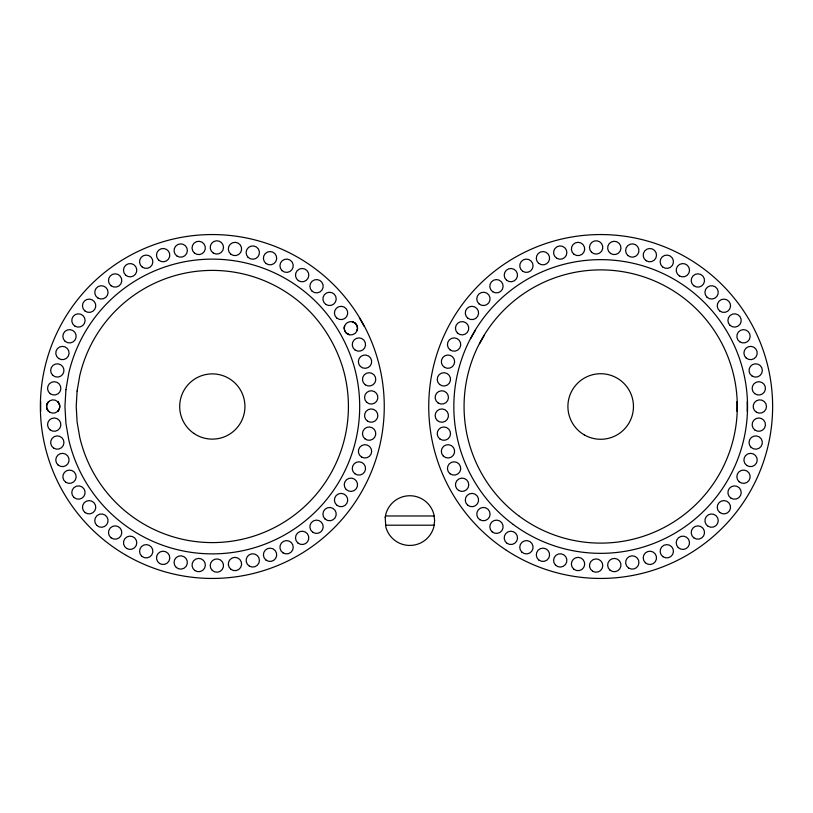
<?xml version="1.0" encoding="UTF-8"?>
<svg xmlns="http://www.w3.org/2000/svg" width="813" height="813" viewBox="0 0 813 813"><rect width="100%" height="100%" fill="white"/><g stroke="black" fill="none" stroke-linecap="round" stroke-linejoin="round"><path stroke-width="1.22" d="M737.015 411.368L737.015 401.632M747.259 411.368L747.259 401.632M48.668 401.632C45.863 404.071 45.863 408.929 48.668 411.368M344.58 326.216C343.33 329.722 345.718 333.96 349.366 334.692M357.202 330.271C358.452 326.765 356.064 322.527 352.415 321.796M344.478 326.46L344.204 328.127M357.303 330.027L357.405 329.407M57.672 401.632C60.487 404.071 60.487 408.929 57.672 411.368M59.319 408.929L57.875 411.205M46.737 404.772L48.465 401.795M470.656 338.665L475.442 330.19M479.579 343.696L484.365 335.22M385.474 515.981L434.183 515.981M385.474 525.198L434.183 525.198M352.679 321.836L355.647 323.584M349.102 334.651L346.145 332.903M57.875 401.795L59.603 404.772M48.465 411.205L46.737 408.228M359.407 317.853L364.194 326.318M40.65 401.632L40.65 411.368M65.914 389.701L64.949 406.5L65.914 423.299L68.78 439.874A147.366 147.366 0 0 0 249.784 549.029A147.366 147.366 0 0 0 353.716 364.986C347.192 343.472 335.942 323.544 320.891 306.857A147.366 147.366 0 0 0 68.78 373.126L65.914 389.701M77.103 390.982L76.219 406.5L77.103 422.018L79.755 437.323A136.096 136.096 0 0 0 246.918 538.125A136.096 136.096 0 0 0 342.903 368.157C336.877 348.289 326.491 329.885 312.588 314.468A136.096 136.096 0 0 0 79.755 375.677L77.103 390.982M385.199 517.353L385.829 527.017A24.837 24.837 0 0 0 433.817 527.017L434.66 520.594L433.817 514.162A24.837 24.837 0 0 0 385.829 514.162L385.199 517.353M84.898 310.912A6.656 6.656 0 0 0 95.69 306.836A6.656 6.656 0 0 0 86.757 299.53A6.656 6.656 0 0 0 84.898 310.912M97.997 298.086A6.656 6.656 0 0 0 108.058 292.467A6.656 6.656 0 0 0 98.16 286.562A6.656 6.656 0 0 0 97.997 298.086M298.391 280.627A6.656 6.656 0 0 0 308.788 275.637A6.656 6.656 0 0 0 299.265 269.123A6.656 6.656 0 0 0 298.391 280.627M125.517 275.018A6.656 6.656 0 0 0 136.594 271.816A6.656 6.656 0 0 0 128.291 263.819A6.656 6.656 0 0 0 125.517 275.018M111.096 285.769A6.656 6.656 0 0 0 121.737 281.328A6.656 6.656 0 0 0 112.57 274.327A6.656 6.656 0 0 0 111.096 285.769M450.077 473.766A6.656 6.656 0 0 0 460.697 469.274A6.656 6.656 0 0 0 451.5 462.323A6.656 6.656 0 0 0 450.077 473.766M467.739 505.219A6.656 6.656 0 0 0 478.511 501.082A6.656 6.656 0 0 0 469.548 493.826A6.656 6.656 0 0 0 467.739 505.219M458.725 490.493A6.656 6.656 0 0 0 468.766 484.822A6.656 6.656 0 0 0 458.837 478.959A6.656 6.656 0 0 0 458.725 490.493M479.863 519.731A6.656 6.656 0 0 0 490.087 514.395A6.656 6.656 0 0 0 480.351 508.206A6.656 6.656 0 0 0 479.863 519.731M507.099 543.369A6.656 6.656 0 0 0 517.495 538.379A6.656 6.656 0 0 0 507.973 531.865A6.656 6.656 0 0 0 507.099 543.369M443.39 456.154A6.656 6.656 0 0 0 454.457 452.902A6.656 6.656 0 0 0 446.113 444.945A6.656 6.656 0 0 0 443.39 456.154M492.109 531.804A6.656 6.656 0 0 0 503.003 528.033A6.656 6.656 0 0 0 494.284 520.483A6.656 6.656 0 0 0 492.109 531.804M513.237 524.476A146.858 146.858 0 0 0 746.578 423.238A146.858 146.858 0 0 0 542.23 271.776A146.858 146.858 0 0 0 513.237 524.476M449.996 349.803A6.656 6.656 0 0 0 460.686 345.464A6.656 6.656 0 0 0 451.591 338.381A6.656 6.656 0 0 0 449.996 349.803M457.445 332.995A6.656 6.656 0 0 0 468.552 329.905A6.656 6.656 0 0 0 460.321 321.826A6.656 6.656 0 0 0 457.445 332.995M519.334 516.255A136.614 136.614 0 0 0 736.405 422.069A136.614 136.614 0 0 0 546.306 281.176A136.614 136.614 0 0 0 519.334 516.255M444.518 367.344A6.656 6.656 0 0 0 454.64 361.826A6.656 6.656 0 0 0 444.792 355.82A6.656 6.656 0 0 0 444.518 367.344M610.014 570.157A6.656 6.656 0 0 0 620.858 566.224A6.656 6.656 0 0 0 612.037 558.805A6.656 6.656 0 0 0 610.014 570.157M628.612 568.023A6.656 6.656 0 0 0 638.937 562.891A6.656 6.656 0 0 0 629.323 556.519A6.656 6.656 0 0 0 628.612 568.023M506.519 280.18A6.656 6.656 0 0 0 517.393 276.359A6.656 6.656 0 0 0 508.643 268.849A6.656 6.656 0 0 0 506.519 280.18M645.41 562.799A6.656 6.656 0 0 0 656.376 559.242A6.656 6.656 0 0 0 647.809 551.519A6.656 6.656 0 0 0 645.41 562.799M662.93 556.681A6.656 6.656 0 0 0 673.418 551.895A6.656 6.656 0 0 0 664.028 545.208A6.656 6.656 0 0 0 662.93 556.681M592.647 571.244A6.656 6.656 0 0 0 602.789 565.767A6.656 6.656 0 0 0 592.972 559.72A6.656 6.656 0 0 0 592.647 571.244M506.347 550.259A171.95 171.95 0 0 0 772.35 416.317A171.95 171.95 0 0 0 523.348 252.924A171.95 171.95 0 0 0 506.347 550.259M522.871 271.379A6.656 6.656 0 0 0 533.064 266.003A6.656 6.656 0 0 0 523.308 259.855A6.656 6.656 0 0 0 522.871 271.379M678.245 547.576A6.656 6.656 0 0 0 689.322 544.385A6.656 6.656 0 0 0 681.02 536.387A6.656 6.656 0 0 0 678.245 547.576M693.824 537.82A6.656 6.656 0 0 0 704.465 533.379A6.656 6.656 0 0 0 695.298 526.387A6.656 6.656 0 0 0 693.824 537.82M573.917 569.263A6.656 6.656 0 0 0 584.628 564.974A6.656 6.656 0 0 0 575.563 557.84A6.656 6.656 0 0 0 573.917 569.263M591.569 252.264A6.656 6.656 0 0 0 602.616 248.961A6.656 6.656 0 0 0 594.232 241.044A6.656 6.656 0 0 0 591.569 252.264M751.141 447.404A6.656 6.656 0 0 0 762.177 444.05A6.656 6.656 0 0 0 753.753 436.175A6.656 6.656 0 0 0 751.141 447.404M706.954 297.151A6.656 6.656 0 0 0 718.052 294.001A6.656 6.656 0 0 0 709.779 285.963A6.656 6.656 0 0 0 706.954 297.151M627.88 255.516A6.656 6.656 0 0 0 638.815 251.847A6.656 6.656 0 0 0 630.166 244.215A6.656 6.656 0 0 0 627.88 255.516M719.993 311.166A6.656 6.656 0 0 0 730.511 306.42A6.656 6.656 0 0 0 721.141 299.692A6.656 6.656 0 0 0 719.993 311.166M468.014 318.34A6.656 6.656 0 0 0 478.552 313.655A6.656 6.656 0 0 0 469.223 306.877A6.656 6.656 0 0 0 468.014 318.34M662.554 266.867A6.656 6.656 0 0 0 673.357 262.843A6.656 6.656 0 0 0 664.465 255.495A6.656 6.656 0 0 0 662.554 266.867M730.084 325.383A6.656 6.656 0 0 0 741.07 321.877A6.656 6.656 0 0 0 732.533 314.123A6.656 6.656 0 0 0 730.084 325.383M646.233 260.729A6.656 6.656 0 0 0 656.508 255.495A6.656 6.656 0 0 0 646.843 249.215A6.656 6.656 0 0 0 646.233 260.729M679.424 275.922A6.656 6.656 0 0 0 689.526 270.343A6.656 6.656 0 0 0 679.648 264.388A6.656 6.656 0 0 0 679.424 275.922M746.791 465.463A6.656 6.656 0 0 0 757.208 460.514A6.656 6.656 0 0 0 747.716 453.969A6.656 6.656 0 0 0 746.791 465.463M693.794 285.749A6.656 6.656 0 0 0 704.465 281.359A6.656 6.656 0 0 0 695.328 274.316A6.656 6.656 0 0 0 693.794 285.749M610.492 253.402A6.656 6.656 0 0 0 620.939 248.514A6.656 6.656 0 0 0 611.478 241.908A6.656 6.656 0 0 0 610.492 253.402M739.789 341.816A6.656 6.656 0 0 0 750.145 336.724A6.656 6.656 0 0 0 740.562 330.312A6.656 6.656 0 0 0 739.789 341.816M478.928 303.798A6.656 6.656 0 0 0 489.934 300.332A6.656 6.656 0 0 0 481.438 292.538A6.656 6.656 0 0 0 478.928 303.798M574.049 254.306A6.656 6.656 0 0 0 584.649 249.764A6.656 6.656 0 0 0 575.411 242.853A6.656 6.656 0 0 0 574.049 254.306M708.184 526.346A6.656 6.656 0 0 0 718.255 520.726A6.656 6.656 0 0 0 708.347 514.812A6.656 6.656 0 0 0 708.184 526.346M719.668 512.393A6.656 6.656 0 0 0 730.45 508.318A6.656 6.656 0 0 0 721.527 501.011A6.656 6.656 0 0 0 719.668 512.393M730.968 498.145A6.656 6.656 0 0 0 741.212 492.861A6.656 6.656 0 0 0 731.517 486.621A6.656 6.656 0 0 0 730.968 498.145M739.119 481.733A6.656 6.656 0 0 0 750.033 478.014A6.656 6.656 0 0 0 741.354 470.412A6.656 6.656 0 0 0 739.119 481.733M754.83 429.986A6.656 6.656 0 0 0 765.409 425.402A6.656 6.656 0 0 0 756.141 418.532A6.656 6.656 0 0 0 754.83 429.986M756.497 412.262A6.656 6.656 0 0 0 766.486 406.5A6.656 6.656 0 0 0 756.497 400.738A6.656 6.656 0 0 0 756.497 412.262M754.647 393.573A6.656 6.656 0 0 0 765.379 389.336A6.656 6.656 0 0 0 756.344 382.171A6.656 6.656 0 0 0 754.647 393.573M752.167 376.104A6.656 6.656 0 0 0 762.35 370.677A6.656 6.656 0 0 0 752.553 364.58A6.656 6.656 0 0 0 752.167 376.104M746.263 358.096A6.656 6.656 0 0 0 757.116 354.214A6.656 6.656 0 0 0 748.336 346.745A6.656 6.656 0 0 0 746.263 358.096M556.864 258.331A6.656 6.656 0 0 0 566.885 252.619A6.656 6.656 0 0 0 556.925 246.806A6.656 6.656 0 0 0 556.864 258.331M538.775 263.392A6.656 6.656 0 0 0 549.527 259.205A6.656 6.656 0 0 0 540.523 252A6.656 6.656 0 0 0 538.775 263.392M492.729 291.745A6.656 6.656 0 0 0 503.105 286.704A6.656 6.656 0 0 0 493.552 280.241A6.656 6.656 0 0 0 492.729 291.745M439.609 384.478A6.656 6.656 0 0 0 450.432 380.494A6.656 6.656 0 0 0 441.571 373.116A6.656 6.656 0 0 0 439.609 384.478M438.146 402.984A6.656 6.656 0 0 0 448.441 397.791A6.656 6.656 0 0 0 438.807 391.47A6.656 6.656 0 0 0 438.146 402.984M437.364 420.555A6.656 6.656 0 0 0 448.319 416.937A6.656 6.656 0 0 0 439.711 409.264A6.656 6.656 0 0 0 437.364 420.555M440.036 439.081A6.656 6.656 0 0 0 450.504 434.244A6.656 6.656 0 0 0 441.073 427.597A6.656 6.656 0 0 0 440.036 439.081M521.885 552.139A6.656 6.656 0 0 0 532.911 548.734A6.656 6.656 0 0 0 524.446 540.889A6.656 6.656 0 0 0 521.885 552.139M539.009 560.167A6.656 6.656 0 0 0 549.558 555.533A6.656 6.656 0 0 0 540.269 548.704A6.656 6.656 0 0 0 539.009 560.167M555.543 565.147A6.656 6.656 0 0 0 566.661 562.108A6.656 6.656 0 0 0 558.47 553.999A6.656 6.656 0 0 0 555.543 565.147M282.06 270.627A6.656 6.656 0 0 0 293.076 267.223A6.656 6.656 0 0 0 284.621 259.388A6.656 6.656 0 0 0 282.06 270.627M266.115 263.564A6.656 6.656 0 0 0 276.674 258.93A6.656 6.656 0 0 0 267.375 252.101A6.656 6.656 0 0 0 266.115 263.564M142.346 267.162A6.656 6.656 0 0 0 152.834 262.365A6.656 6.656 0 0 0 143.444 255.678A6.656 6.656 0 0 0 142.346 267.162M74.837 326.064A6.656 6.656 0 0 0 85.091 320.779A6.656 6.656 0 0 0 75.385 314.54A6.656 6.656 0 0 0 74.837 326.064M58.648 358.492A6.656 6.656 0 0 0 69.064 353.553A6.656 6.656 0 0 0 59.573 346.999A6.656 6.656 0 0 0 58.648 358.492M52.764 375.311A6.656 6.656 0 0 0 63.79 371.958A6.656 6.656 0 0 0 55.375 364.082A6.656 6.656 0 0 0 52.764 375.311M65.121 341.297A6.656 6.656 0 0 0 76.036 337.578A6.656 6.656 0 0 0 67.357 329.976A6.656 6.656 0 0 0 65.121 341.297M65.792 482.251A6.656 6.656 0 0 0 76.148 477.16A6.656 6.656 0 0 0 66.564 470.747A6.656 6.656 0 0 0 65.792 482.251M248.087 257.315A6.656 6.656 0 0 0 259.215 254.276A6.656 6.656 0 0 0 251.024 246.156A6.656 6.656 0 0 0 248.087 257.315M85.233 512.647A6.656 6.656 0 0 0 95.741 507.901A6.656 6.656 0 0 0 86.381 501.174A6.656 6.656 0 0 0 85.233 512.647M73.963 497.465A6.656 6.656 0 0 0 84.938 493.958A6.656 6.656 0 0 0 76.412 486.194A6.656 6.656 0 0 0 73.963 497.465M111.066 537.8A6.656 6.656 0 0 0 121.737 533.409A6.656 6.656 0 0 0 112.601 526.367A6.656 6.656 0 0 0 111.066 537.8M58.119 465.056A6.656 6.656 0 0 0 68.973 461.174A6.656 6.656 0 0 0 60.192 453.715A6.656 6.656 0 0 0 58.119 465.056M96.767 525.401A6.656 6.656 0 0 0 107.855 522.261A6.656 6.656 0 0 0 99.593 514.223A6.656 6.656 0 0 0 96.767 525.401M230.851 254.205A6.656 6.656 0 0 0 241.552 249.926A6.656 6.656 0 0 0 232.488 242.792A6.656 6.656 0 0 0 230.851 254.205M212.295 570.421A6.656 6.656 0 0 0 223.341 567.118A6.656 6.656 0 0 0 214.957 559.202A6.656 6.656 0 0 0 212.295 570.421M297.812 542.921A6.656 6.656 0 0 0 308.686 539.1A6.656 6.656 0 0 0 299.936 531.59A6.656 6.656 0 0 0 297.812 542.921M194.886 570.523A6.656 6.656 0 0 0 205.333 565.635A6.656 6.656 0 0 0 195.872 559.029A6.656 6.656 0 0 0 194.886 570.523M230.973 569.354A6.656 6.656 0 0 0 241.573 564.811A6.656 6.656 0 0 0 232.345 557.901A6.656 6.656 0 0 0 230.973 569.354M126.34 555.411A171.95 171.95 0 0 0 384.264 406.5A171.95 171.95 0 0 0 126.34 257.589A171.95 171.95 0 0 0 126.34 555.411M265.892 559.994A6.656 6.656 0 0 0 276.633 555.807A6.656 6.656 0 0 0 267.64 548.602A6.656 6.656 0 0 0 265.892 559.994M249.418 566.163A6.656 6.656 0 0 0 259.428 560.452A6.656 6.656 0 0 0 249.469 554.639A6.656 6.656 0 0 0 249.418 566.163M367.547 421.154A6.656 6.656 0 0 0 377.852 415.961A6.656 6.656 0 0 0 368.208 409.64A6.656 6.656 0 0 0 367.547 421.154M283.036 552.891A6.656 6.656 0 0 0 293.239 547.505A6.656 6.656 0 0 0 283.483 541.367A6.656 6.656 0 0 0 283.036 552.891M176.309 567.464A6.656 6.656 0 0 0 187.234 563.795A6.656 6.656 0 0 0 178.596 556.163A6.656 6.656 0 0 0 176.309 567.464M126.696 548.48A6.656 6.656 0 0 0 136.787 542.911A6.656 6.656 0 0 0 126.919 536.956A6.656 6.656 0 0 0 126.696 548.48M213.372 253.087A6.656 6.656 0 0 0 223.514 247.609A6.656 6.656 0 0 0 213.697 241.563A6.656 6.656 0 0 0 213.372 253.087M346.226 489.507A6.656 6.656 0 0 0 357.344 486.418A6.656 6.656 0 0 0 349.112 478.339A6.656 6.656 0 0 0 346.226 489.507M354.824 473.705A6.656 6.656 0 0 0 365.504 469.365A6.656 6.656 0 0 0 356.409 462.282A6.656 6.656 0 0 0 354.824 473.705M312.802 532.291A6.656 6.656 0 0 0 323.178 527.251A6.656 6.656 0 0 0 313.625 520.787A6.656 6.656 0 0 0 312.802 532.291M361.551 457.018A6.656 6.656 0 0 0 371.673 451.5A6.656 6.656 0 0 0 361.826 445.494A6.656 6.656 0 0 0 361.551 457.018M325.993 304.509A6.656 6.656 0 0 0 336.216 299.174A6.656 6.656 0 0 0 326.491 292.985A6.656 6.656 0 0 0 325.993 304.509M360.423 366.48A6.656 6.656 0 0 0 371.49 363.238A6.656 6.656 0 0 0 363.137 355.271A6.656 6.656 0 0 0 360.423 366.48M312.172 291.257A6.656 6.656 0 0 0 323.076 287.487A6.656 6.656 0 0 0 314.357 279.936A6.656 6.656 0 0 0 312.172 291.257M325.068 519.019A6.656 6.656 0 0 0 336.064 515.554A6.656 6.656 0 0 0 327.568 507.759A6.656 6.656 0 0 0 325.068 519.019M354.895 349.864A6.656 6.656 0 0 0 365.515 345.373A6.656 6.656 0 0 0 356.318 338.421A6.656 6.656 0 0 0 354.895 349.864M347.507 333.98A6.656 6.656 0 0 0 357.547 328.31A6.656 6.656 0 0 0 347.618 322.446A6.656 6.656 0 0 0 347.507 333.98M337.151 505.432A6.656 6.656 0 0 0 347.69 500.737A6.656 6.656 0 0 0 338.36 493.958A6.656 6.656 0 0 0 337.151 505.432M364.864 438.756A6.656 6.656 0 0 0 375.687 434.772A6.656 6.656 0 0 0 366.836 427.384A6.656 6.656 0 0 0 364.864 438.756M366.775 402.384A6.656 6.656 0 0 0 377.72 398.766A6.656 6.656 0 0 0 369.112 391.094A6.656 6.656 0 0 0 366.775 402.384M365.291 384.803A6.656 6.656 0 0 0 375.758 379.966A6.656 6.656 0 0 0 366.338 373.319A6.656 6.656 0 0 0 365.291 384.803M53.79 448.197A6.656 6.656 0 0 0 63.963 442.77A6.656 6.656 0 0 0 54.176 436.672A6.656 6.656 0 0 0 53.79 448.197M141.97 556.397A6.656 6.656 0 0 0 152.773 552.362A6.656 6.656 0 0 0 143.881 545.025A6.656 6.656 0 0 0 141.97 556.397M159.511 563.439A6.656 6.656 0 0 0 169.785 558.206A6.656 6.656 0 0 0 160.12 551.925A6.656 6.656 0 0 0 159.511 563.439M336.877 318.127A6.656 6.656 0 0 0 347.649 314.001A6.656 6.656 0 0 0 338.686 306.745A6.656 6.656 0 0 0 336.877 318.127M158.687 260.089A6.656 6.656 0 0 0 169.653 256.532A6.656 6.656 0 0 0 161.086 248.808A6.656 6.656 0 0 0 158.687 260.089M177.031 256.075A6.656 6.656 0 0 0 187.356 250.932A6.656 6.656 0 0 0 177.742 244.561A6.656 6.656 0 0 0 177.031 256.075M194.409 253.036A6.656 6.656 0 0 0 205.252 249.103A6.656 6.656 0 0 0 196.431 241.674A6.656 6.656 0 0 0 194.409 253.036M50.071 429.853A6.656 6.656 0 0 0 60.792 425.616A6.656 6.656 0 0 0 51.768 418.451A6.656 6.656 0 0 0 50.071 429.853M49.847 412.262A6.656 6.656 0 0 0 59.827 406.5A6.656 6.656 0 0 0 49.847 400.738A6.656 6.656 0 0 0 49.847 412.262M50.243 393.705A6.656 6.656 0 0 0 60.823 389.122A6.656 6.656 0 0 0 51.565 382.252A6.656 6.656 0 0 0 50.243 393.705M584.293 434.884A32.774 32.774 0 0 0 633.459 406.5A32.774 32.774 0 0 0 584.293 378.116A32.774 32.774 0 0 0 584.293 434.884M193.87 433.41A32.622 32.622 0 0 0 244.845 409.02A32.622 32.622 0 0 0 198.24 377.08A32.622 32.622 0 0 0 193.87 433.41"/></g></svg>
